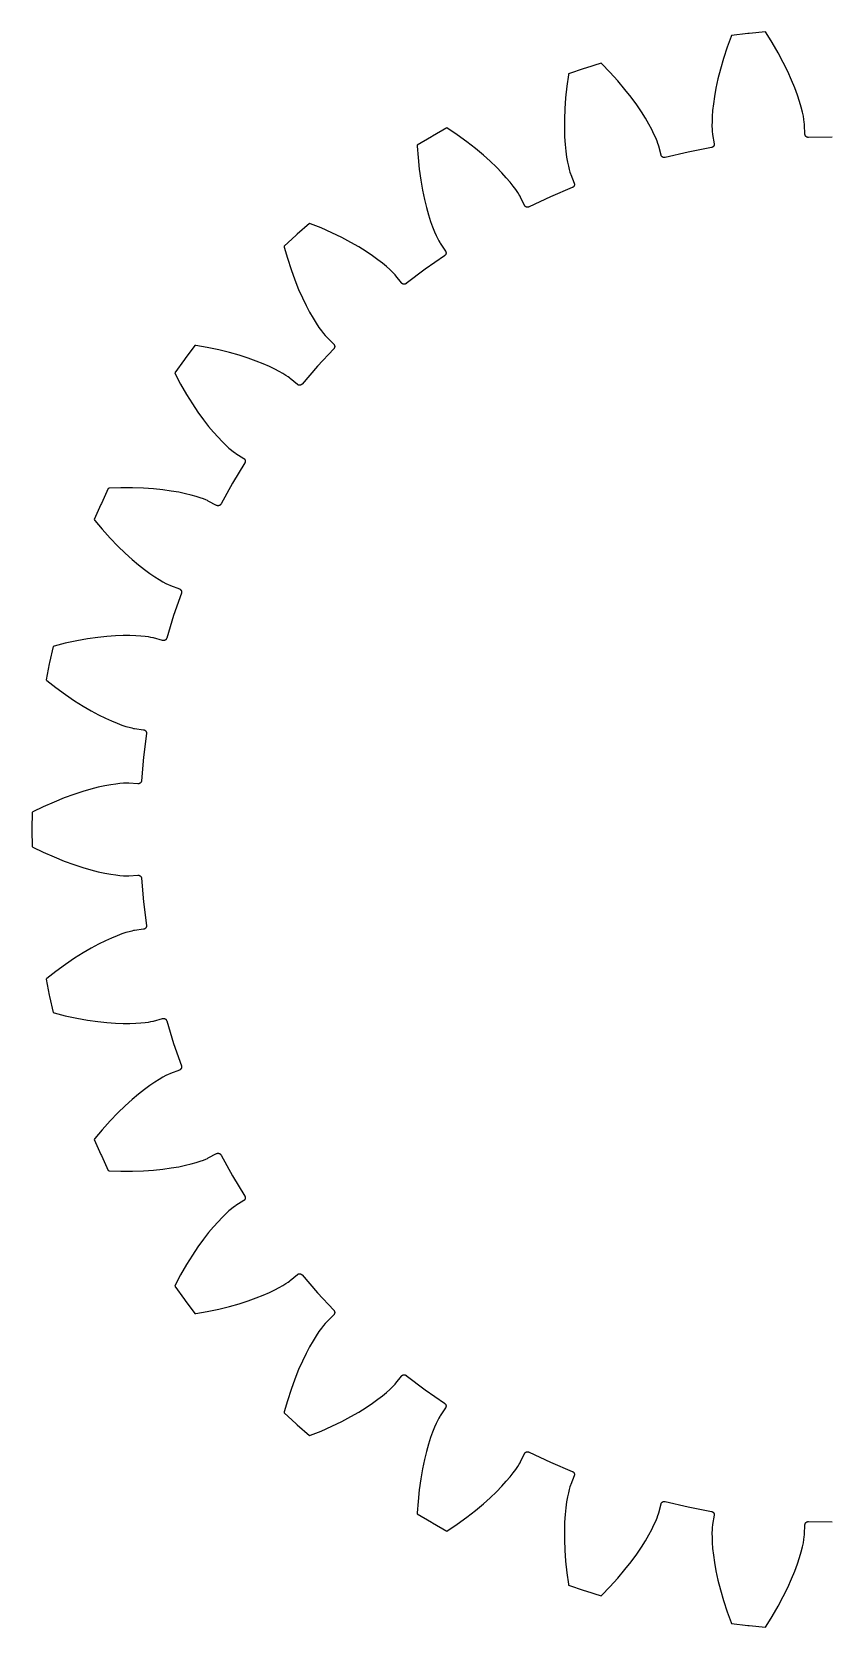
# Model space of a CAD drawing. Header units: millimetres. Extents: x -48 to 48, y -47.8 to 47.8.
# Drawn here: x -48 to 0, y -47.8 to 47.8 of the extents above; entities that cross this region are included whole.
import ezdxf

# ---------------------------------------------------------------- set-up
doc = ezdxf.new("R2010")
doc.units = ezdxf.units.MM

msp = doc.modelspace()

# ---------------------------------------------------------------- linework, layer by layer
msp.add_lwpolyline([(0.001, 41.529), (-0.001, 41.529), (-1.421, 41.505), (-1.428, 41.505), (-1.435, 41.505), (-1.441, 41.505), (-1.447, 41.506), (-1.454, 41.506), (-1.46, 41.507), (-1.466, 41.508), (-1.472, 41.51), (-1.478, 41.511), (-1.484, 41.513), (-1.49, 41.515), (-1.496, 41.517), (-1.502, 41.519), (-1.508, 41.522), (-1.514, 41.524), (-1.52, 41.527), (-1.526, 41.531), (-1.532, 41.534), (-1.537, 41.537), (-1.542, 41.54), (-1.547, 41.544), (-1.552, 41.548), (-1.557, 41.552), (-1.562, 41.557), (-1.567, 41.561), (-1.571, 41.565), (-1.575, 41.569), (-1.579, 41.574), (-1.583, 41.579), (-1.588, 41.584), (-1.591, 41.589), (-1.594, 41.593), (-1.597, 41.598), (-1.6, 41.603), (-1.604, 41.609), (-1.607, 41.615), (-1.609, 41.62), (-1.611, 41.624), (-1.613, 41.63), (-1.616, 41.635), (-1.618, 41.642), (-1.619, 41.645), (-1.62, 41.649), (-1.621, 41.653), (-1.623, 41.658), (-1.624, 41.663), (-1.625, 41.669), (-1.626, 41.677), (-1.628, 41.697), (-1.65, 42.254), (-1.654, 42.307), (-1.666, 42.417), (-1.688, 42.57), (-1.725, 42.771), (-1.779, 43.02), (-1.854, 43.317), (-1.954, 43.659), (-2.081, 44.046), (-2.239, 44.475), (-2.431, 44.946), (-2.659, 45.456), (-2.928, 46.003), (-3.239, 46.586), (-3.595, 47.201), (-3.96, 47.786), (-3.998, 47.833), (-4.978, 47.741), (-5.057, 47.733), (-6.035, 47.619), (-6.062, 47.565), (-6.297, 46.917), (-6.518, 46.241), (-6.701, 45.607), (-6.85, 45.016), (-6.967, 44.469), (-7.057, 43.969), (-7.122, 43.516), (-7.166, 43.111), (-7.192, 42.756), (-7.204, 42.45), (-7.206, 42.195), (-7.199, 41.99), (-7.19, 41.837), (-7.179, 41.727), (-7.171, 41.674), (-7.077, 41.125), (-7.074, 41.105), (-7.074, 41.096), (-7.074, 41.09), (-7.074, 41.085), (-7.074, 41.08), (-7.074, 41.076), (-7.075, 41.072), (-7.075, 41.068), (-7.076, 41.061), (-7.077, 41.055), (-7.078, 41.05), (-7.079, 41.045), (-7.081, 41.04), (-7.082, 41.033), (-7.084, 41.027), (-7.086, 41.021), (-7.089, 41.016), (-7.091, 41.01), (-7.093, 41.006), (-7.096, 40.999), (-7.099, 40.994), (-7.102, 40.988), (-7.105, 40.983), (-7.109, 40.978), (-7.112, 40.974), (-7.116, 40.968), (-7.12, 40.963), (-7.124, 40.958), (-7.129, 40.953), (-7.133, 40.949), (-7.137, 40.945), (-7.142, 40.941), (-7.147, 40.936), (-7.152, 40.932), (-7.158, 40.928), (-7.163, 40.924), (-7.169, 40.92), (-7.174, 40.917), (-7.18, 40.914), (-7.185, 40.911), (-7.191, 40.908), (-7.196, 40.906), (-7.202, 40.904), (-7.208, 40.901), (-7.214, 40.9), (-7.219, 40.898), (-7.225, 40.896), (-7.232, 40.895), (-7.239, 40.893), (-8.634, 40.622), (-8.635, 40.621), (-10.02, 40.302), (-10.027, 40.301), (-10.033, 40.299), (-10.039, 40.298), (-10.045, 40.298), (-10.051, 40.297), (-10.057, 40.297), (-10.064, 40.296), (-10.07, 40.296), (-10.076, 40.297), (-10.082, 40.297), (-10.089, 40.298), (-10.095, 40.298), (-10.101, 40.299), (-10.108, 40.301), (-10.115, 40.302), (-10.121, 40.304), (-10.128, 40.306), (-10.133, 40.308), (-10.139, 40.31), (-10.145, 40.312), (-10.151, 40.315), (-10.157, 40.317), (-10.162, 40.32), (-10.168, 40.324), (-10.173, 40.327), (-10.178, 40.33), (-10.183, 40.333), (-10.188, 40.337), (-10.194, 40.341), (-10.199, 40.345), (-10.203, 40.349), (-10.207, 40.353), (-10.211, 40.357), (-10.215, 40.361), (-10.22, 40.366), (-10.224, 40.372), (-10.227, 40.376), (-10.23, 40.38), (-10.233, 40.384), (-10.237, 40.389), (-10.24, 40.395), (-10.242, 40.398), (-10.244, 40.402), (-10.246, 40.406), (-10.248, 40.41), (-10.25, 40.415), (-10.253, 40.421), (-10.256, 40.428), (-10.262, 40.448), (-10.399, 40.988), (-10.414, 41.039), (-10.448, 41.144), (-10.502, 41.288), (-10.58, 41.478), (-10.685, 41.71), (-10.82, 41.985), (-10.988, 42.299), (-11.193, 42.651), (-11.437, 43.038), (-11.722, 43.459), (-12.052, 43.91), (-12.428, 44.389), (-12.853, 44.894), (-13.33, 45.422), (-13.809, 45.918), (-13.856, 45.957), (-14.795, 45.663), (-14.87, 45.638), (-15.803, 45.324), (-15.818, 45.265), (-15.914, 44.582), (-15.99, 43.875), (-16.037, 43.217), (-16.059, 42.608), (-16.061, 42.049), (-16.044, 41.541), (-16.014, 41.084), (-15.973, 40.679), (-15.925, 40.326), (-15.873, 40.025), (-15.821, 39.775), (-15.772, 39.576), (-15.731, 39.427), (-15.697, 39.322), (-15.679, 39.272), (-15.472, 38.755), (-15.466, 38.736), (-15.464, 38.728), (-15.462, 38.721), (-15.461, 38.716), (-15.461, 38.711), (-15.46, 38.707), (-15.46, 38.703), (-15.459, 38.7), (-15.459, 38.693), (-15.458, 38.687), (-15.458, 38.681), (-15.458, 38.676), (-15.458, 38.671), (-15.459, 38.664), (-15.46, 38.657), (-15.46, 38.651), (-15.461, 38.646), (-15.462, 38.64), (-15.463, 38.635), (-15.465, 38.628), (-15.467, 38.622), (-15.469, 38.616), (-15.471, 38.61), (-15.473, 38.605), (-15.475, 38.6), (-15.478, 38.593), (-15.481, 38.587), (-15.484, 38.582), (-15.487, 38.576), (-15.491, 38.571), (-15.494, 38.566), (-15.498, 38.561), (-15.502, 38.556), (-15.506, 38.55), (-15.511, 38.545), (-15.515, 38.54), (-15.52, 38.536), (-15.524, 38.531), (-15.529, 38.527), (-15.534, 38.523), (-15.539, 38.519), (-15.544, 38.516), (-15.549, 38.512), (-15.554, 38.509), (-15.56, 38.506), (-15.565, 38.503), (-15.57, 38.5), (-15.576, 38.497), (-15.583, 38.495), (-16.891, 37.939), (-16.892, 37.938), (-18.18, 37.338), (-18.186, 37.335), (-18.193, 37.333), (-18.198, 37.33), (-18.204, 37.329), (-18.21, 37.327), (-18.216, 37.325), (-18.222, 37.324), (-18.228, 37.322), (-18.234, 37.321), (-18.24, 37.32), (-18.247, 37.319), (-18.253, 37.319), (-18.259, 37.319), (-18.266, 37.318), (-18.273, 37.318), (-18.28, 37.319), (-18.287, 37.319), (-18.292, 37.32), (-18.298, 37.321), (-18.305, 37.322), (-18.311, 37.323), (-18.317, 37.325), (-18.324, 37.326), (-18.33, 37.329), (-18.335, 37.33), (-18.341, 37.332), (-18.347, 37.335), (-18.352, 37.337), (-18.358, 37.34), (-18.364, 37.343), (-18.369, 37.346), (-18.374, 37.349), (-18.378, 37.352), (-18.384, 37.356), (-18.389, 37.359), (-18.394, 37.364), (-18.398, 37.367), (-18.402, 37.37), (-18.406, 37.374), (-18.411, 37.379), (-18.415, 37.383), (-18.418, 37.386), (-18.42, 37.389), (-18.423, 37.392), (-18.426, 37.396), (-18.429, 37.4), (-18.433, 37.406), (-18.437, 37.413), (-18.447, 37.43), (-18.693, 37.93), (-18.719, 37.977), (-18.774, 38.072), (-18.857, 38.203), (-18.972, 38.372), (-19.123, 38.578), (-19.313, 38.818), (-19.543, 39.09), (-19.816, 39.391), (-20.135, 39.72), (-20.502, 40.072), (-20.918, 40.445), (-21.386, 40.835), (-21.907, 41.241), (-22.482, 41.658), (-23.054, 42.044), (-23.108, 42.072), (-23.966, 41.589), (-24.034, 41.549), (-24.881, 41.048), (-24.884, 40.987), (-24.836, 40.299), (-24.762, 39.592), (-24.672, 38.938), (-24.567, 38.338), (-24.452, 37.791), (-24.331, 37.297), (-24.206, 36.857), (-24.082, 36.469), (-23.961, 36.134), (-23.848, 35.85), (-23.745, 35.616), (-23.656, 35.432), (-23.584, 35.295), (-23.53, 35.199), (-23.502, 35.154), (-23.192, 34.691), (-23.182, 34.674), (-23.178, 34.666), (-23.175, 34.66), (-23.173, 34.655), (-23.171, 34.651), (-23.17, 34.647), (-23.169, 34.643), (-23.167, 34.64), (-23.165, 34.633), (-23.164, 34.627), (-23.163, 34.622), (-23.162, 34.617), (-23.161, 34.612), (-23.16, 34.605), (-23.159, 34.598), (-23.159, 34.592), (-23.158, 34.586), (-23.158, 34.581), (-23.158, 34.576), (-23.158, 34.569), (-23.159, 34.562), (-23.16, 34.556), (-23.16, 34.55), (-23.161, 34.544), (-23.162, 34.539), (-23.164, 34.532), (-23.166, 34.525), (-23.167, 34.519), (-23.169, 34.513), (-23.172, 34.507), (-23.174, 34.502), (-23.176, 34.496), (-23.179, 34.49), (-23.182, 34.484), (-23.186, 34.478), (-23.189, 34.472), (-23.193, 34.467), (-23.196, 34.462), (-23.2, 34.457), (-23.204, 34.452), (-23.208, 34.447), (-23.212, 34.442), (-23.217, 34.438), (-23.221, 34.434), (-23.225, 34.43), (-23.23, 34.426), (-23.235, 34.422), (-23.24, 34.418), (-23.246, 34.413), (-24.41, 33.598), (-24.411, 33.597), (-25.546, 32.742), (-25.551, 32.738), (-25.557, 32.734), (-25.562, 32.731), (-25.567, 32.728), (-25.573, 32.725), (-25.578, 32.722), (-25.584, 32.719), (-25.589, 32.717), (-25.595, 32.715), (-25.601, 32.712), (-25.607, 32.71), (-25.613, 32.708), (-25.619, 32.707), (-25.626, 32.705), (-25.632, 32.704), (-25.639, 32.703), (-25.646, 32.702), (-25.652, 32.701), (-25.658, 32.701), (-25.664, 32.701), (-25.671, 32.701), (-25.677, 32.701), (-25.684, 32.701), (-25.691, 32.702), (-25.696, 32.702), (-25.702, 32.703), (-25.708, 32.704), (-25.714, 32.706), (-25.72, 32.707), (-25.727, 32.709), (-25.732, 32.711), (-25.737, 32.713), (-25.743, 32.715), (-25.748, 32.717), (-25.754, 32.72), (-25.761, 32.723), (-25.765, 32.725), (-25.77, 32.728), (-25.774, 32.731), (-25.78, 32.734), (-25.785, 32.738), (-25.788, 32.74), (-25.791, 32.742), (-25.795, 32.745), (-25.798, 32.748), (-25.802, 32.752), (-25.807, 32.756), (-25.813, 32.762), (-25.826, 32.777), (-26.171, 33.214), (-26.206, 33.255), (-26.28, 33.337), (-26.387, 33.447), (-26.535, 33.589), (-26.726, 33.759), (-26.961, 33.954), (-27.243, 34.173), (-27.573, 34.411), (-27.953, 34.665), (-28.385, 34.934), (-28.87, 35.212), (-29.409, 35.497), (-30.002, 35.785), (-30.652, 36.073), (-31.292, 36.332), (-31.35, 36.348), (-32.089, 35.697), (-32.148, 35.644), (-32.872, 34.978), (-32.862, 34.918), (-32.671, 34.255), (-32.453, 33.579), (-32.228, 32.958), (-32.001, 32.392), (-31.775, 31.881), (-31.554, 31.424), (-31.34, 31.019), (-31.138, 30.666), (-30.95, 30.363), (-30.78, 30.108), (-30.631, 29.901), (-30.506, 29.739), (-30.407, 29.621), (-30.334, 29.538), (-30.297, 29.499), (-29.898, 29.111), (-29.884, 29.096), (-29.879, 29.09), (-29.875, 29.085), (-29.872, 29.08), (-29.869, 29.076), (-29.867, 29.073), (-29.865, 29.069), (-29.863, 29.066), (-29.86, 29.06), (-29.857, 29.055), (-29.855, 29.049), (-29.853, 29.045), (-29.851, 29.04), (-29.848, 29.033), (-29.846, 29.027), (-29.845, 29.021), (-29.843, 29.016), (-29.842, 29.01), (-29.841, 29.005), (-29.84, 28.998), (-29.839, 28.992), (-29.838, 28.986), (-29.838, 28.98), (-29.837, 28.974), (-29.837, 28.968), (-29.837, 28.961), (-29.838, 28.955), (-29.838, 28.948), (-29.839, 28.942), (-29.84, 28.936), (-29.841, 28.93), (-29.842, 28.924), (-29.844, 28.917), (-29.845, 28.91), (-29.847, 28.904), (-29.85, 28.898), (-29.852, 28.892), (-29.854, 28.886), (-29.857, 28.88), (-29.86, 28.874), (-29.863, 28.869), (-29.866, 28.864), (-29.869, 28.858), (-29.873, 28.853), (-29.876, 28.848), (-29.88, 28.844), (-29.884, 28.839), (-29.888, 28.834), (-29.893, 28.828), (-30.862, 27.789), (-30.863, 27.788), (-31.795, 26.716), (-31.8, 26.71), (-31.805, 26.705), (-31.809, 26.701), (-31.813, 26.697), (-31.818, 26.693), (-31.822, 26.689), (-31.827, 26.685), (-31.832, 26.682), (-31.837, 26.678), (-31.843, 26.675), (-31.848, 26.671), (-31.854, 26.668), (-31.86, 26.665), (-31.866, 26.663), (-31.872, 26.66), (-31.878, 26.657), (-31.885, 26.655), (-31.89, 26.653), (-31.896, 26.652), (-31.902, 26.65), (-31.908, 26.649), (-31.915, 26.648), (-31.921, 26.647), (-31.928, 26.646), (-31.934, 26.645), (-31.94, 26.645), (-31.946, 26.645), (-31.952, 26.645), (-31.959, 26.645), (-31.965, 26.645), (-31.971, 26.646), (-31.976, 26.647), (-31.982, 26.648), (-31.988, 26.649), (-31.994, 26.65), (-32.001, 26.652), (-32.006, 26.653), (-32.011, 26.655), (-32.016, 26.657), (-32.022, 26.659), (-32.028, 26.661), (-32.032, 26.663), (-32.035, 26.664), (-32.039, 26.666), (-32.043, 26.669), (-32.048, 26.671), (-32.054, 26.674), (-32.06, 26.679), (-32.076, 26.691), (-32.505, 27.047), (-32.547, 27.08), (-32.637, 27.145), (-32.765, 27.23), (-32.939, 27.338), (-33.161, 27.464), (-33.431, 27.607), (-33.752, 27.762), (-34.125, 27.926), (-34.55, 28.096), (-35.028, 28.269), (-35.56, 28.44), (-36.146, 28.607), (-36.787, 28.765), (-37.482, 28.912), (-38.162, 29.032), (-38.222, 29.036), (-38.81, 28.246), (-38.856, 28.182), (-39.426, 27.379), (-39.404, 27.323), (-39.079, 26.713), (-38.725, 26.097), (-38.376, 25.537), (-38.037, 25.031), (-37.709, 24.578), (-37.397, 24.177), (-37.104, 23.825), (-36.833, 23.522), (-36.586, 23.264), (-36.367, 23.051), (-36.178, 22.879), (-36.022, 22.747), (-35.901, 22.651), (-35.812, 22.586), (-35.768, 22.556), (-35.297, 22.259), (-35.28, 22.247), (-35.274, 22.242), (-35.269, 22.238), (-35.265, 22.234), (-35.262, 22.231), (-35.259, 22.228), (-35.256, 22.225), (-35.254, 22.222), (-35.249, 22.217), (-35.246, 22.212), (-35.242, 22.208), (-35.239, 22.203), (-35.236, 22.199), (-35.233, 22.193), (-35.229, 22.188), (-35.226, 22.182), (-35.224, 22.177), (-35.221, 22.172), (-35.219, 22.167), (-35.217, 22.161), (-35.214, 22.155), (-35.212, 22.149), (-35.211, 22.143), (-35.209, 22.137), (-35.208, 22.132), (-35.207, 22.125), (-35.206, 22.118), (-35.205, 22.112), (-35.204, 22.105), (-35.204, 22.099), (-35.203, 22.093), (-35.203, 22.087), (-35.204, 22.08), (-35.204, 22.074), (-35.205, 22.067), (-35.205, 22.06), (-35.207, 22.054), (-35.208, 22.048), (-35.209, 22.041), (-35.211, 22.035), (-35.212, 22.029), (-35.214, 22.023), (-35.217, 22.018), (-35.219, 22.012), (-35.221, 22.006), (-35.224, 22.001), (-35.226, 21.996), (-35.23, 21.989), (-35.233, 21.983), (-35.965, 20.765), (-35.966, 20.764), (-36.655, 19.521), (-36.658, 19.515), (-36.662, 19.509), (-36.665, 19.504), (-36.669, 19.499), (-36.672, 19.494), (-36.676, 19.49), (-36.68, 19.485), (-36.684, 19.48), (-36.688, 19.476), (-36.693, 19.471), (-36.698, 19.467), (-36.702, 19.463), (-36.707, 19.459), (-36.713, 19.455), (-36.718, 19.451), (-36.724, 19.447), (-36.73, 19.443), (-36.735, 19.44), (-36.74, 19.438), (-36.746, 19.435), (-36.752, 19.432), (-36.758, 19.43), (-36.764, 19.427), (-36.77, 19.425), (-36.776, 19.424), (-36.782, 19.422), (-36.787, 19.421), (-36.794, 19.419), (-36.8, 19.418), (-36.807, 19.417), (-36.812, 19.417), (-36.818, 19.416), (-36.823, 19.416), (-36.83, 19.416), (-36.836, 19.416), (-36.843, 19.416), (-36.848, 19.416), (-36.853, 19.417), (-36.859, 19.417), (-36.865, 19.418), (-36.872, 19.42), (-36.875, 19.42), (-36.879, 19.421), (-36.883, 19.422), (-36.888, 19.424), (-36.893, 19.425), (-36.899, 19.427), (-36.907, 19.43), (-36.925, 19.439), (-37.418, 19.698), (-37.466, 19.722), (-37.567, 19.766), (-37.71, 19.823), (-37.903, 19.892), (-38.146, 19.97), (-38.441, 20.053), (-38.787, 20.138), (-39.185, 20.221), (-39.636, 20.299), (-40.14, 20.368), (-40.696, 20.425), (-41.304, 20.466), (-41.964, 20.488), (-42.674, 20.487), (-43.364, 20.463), (-43.424, 20.454), (-43.834, 19.56), (-43.866, 19.487), (-44.257, 18.584), (-44.223, 18.533), (-43.78, 18.005), (-43.305, 17.476), (-42.847, 17), (-42.41, 16.576), (-41.995, 16.201), (-41.607, 15.873), (-41.247, 15.59), (-40.919, 15.35), (-40.624, 15.149), (-40.365, 14.986), (-40.145, 14.857), (-39.964, 14.76), (-39.826, 14.692), (-39.726, 14.646), (-39.676, 14.626), (-39.153, 14.434), (-39.135, 14.426), (-39.128, 14.422), (-39.122, 14.419), (-39.117, 14.416), (-39.113, 14.413), (-39.11, 14.411), (-39.107, 14.409), (-39.104, 14.407), (-39.098, 14.403), (-39.093, 14.399), (-39.089, 14.395), (-39.085, 14.391), (-39.082, 14.388), (-39.077, 14.383), (-39.072, 14.378), (-39.068, 14.373), (-39.065, 14.369), (-39.061, 14.364), (-39.058, 14.36), (-39.055, 14.354), (-39.051, 14.349), (-39.048, 14.343), (-39.045, 14.338), (-39.042, 14.333), (-39.04, 14.328), (-39.037, 14.321), (-39.035, 14.315), (-39.033, 14.309), (-39.031, 14.303), (-39.029, 14.297), (-39.028, 14.291), (-39.026, 14.285), (-39.025, 14.279), (-39.024, 14.272), (-39.023, 14.265), (-39.023, 14.259), (-39.022, 14.252), (-39.022, 14.246), (-39.022, 14.239), (-39.023, 14.233), (-39.023, 14.227), (-39.024, 14.221), (-39.025, 14.215), (-39.026, 14.209), (-39.027, 14.203), (-39.028, 14.197), (-39.03, 14.191), (-39.032, 14.184), (-39.034, 14.178), (-39.496, 12.834), (-39.497, 12.832), (-39.913, 11.474), (-39.915, 11.467), (-39.917, 11.46), (-39.919, 11.455), (-39.921, 11.449), (-39.924, 11.444), (-39.927, 11.438), (-39.93, 11.433), (-39.933, 11.428), (-39.936, 11.422), (-39.939, 11.417), (-39.943, 11.412), (-39.947, 11.407), (-39.951, 11.402), (-39.955, 11.397), (-39.96, 11.392), (-39.965, 11.387), (-39.97, 11.382), (-39.974, 11.378), (-39.979, 11.374), (-39.984, 11.37), (-39.989, 11.367), (-39.994, 11.363), (-40, 11.359), (-40.006, 11.356), (-40.011, 11.353), (-40.016, 11.35), (-40.021, 11.348), (-40.027, 11.345), (-40.033, 11.343), (-40.04, 11.34), (-40.045, 11.339), (-40.05, 11.337), (-40.056, 11.336), (-40.062, 11.334), (-40.068, 11.333), (-40.075, 11.332), (-40.08, 11.331), (-40.085, 11.33), (-40.091, 11.33), (-40.097, 11.329), (-40.103, 11.329), (-40.107, 11.329), (-40.111, 11.329), (-40.115, 11.329), (-40.12, 11.33), (-40.126, 11.33), (-40.132, 11.331), (-40.14, 11.332), (-40.16, 11.337), (-40.696, 11.488), (-40.748, 11.501), (-40.856, 11.523), (-41.008, 11.549), (-41.211, 11.577), (-41.465, 11.602), (-41.77, 11.622), (-42.126, 11.633), (-42.533, 11.632), (-42.991, 11.614), (-43.497, 11.577), (-44.053, 11.518), (-44.656, 11.432), (-45.306, 11.316), (-46.001, 11.167), (-46.671, 11), (-46.728, 10.979), (-46.943, 10.018), (-46.959, 9.941), (-47.153, 8.976), (-47.11, 8.933), (-46.566, 8.509), (-45.992, 8.09), (-45.445, 7.72), (-44.929, 7.396), (-44.446, 7.115), (-43.998, 6.876), (-43.587, 6.674), (-43.216, 6.507), (-42.886, 6.372), (-42.599, 6.266), (-42.356, 6.186), (-42.16, 6.129), (-42.011, 6.091), (-41.903, 6.067), (-41.85, 6.058), (-41.299, 5.978), (-41.279, 5.974), (-41.271, 5.972), (-41.265, 5.97), (-41.26, 5.968), (-41.255, 5.966), (-41.251, 5.965), (-41.248, 5.963), (-41.244, 5.962), (-41.238, 5.959), (-41.233, 5.956), (-41.228, 5.953), (-41.223, 5.951), (-41.219, 5.948), (-41.213, 5.944), (-41.208, 5.94), (-41.203, 5.937), (-41.199, 5.933), (-41.194, 5.929), (-41.19, 5.926), (-41.186, 5.921), (-41.181, 5.916), (-41.177, 5.912), (-41.173, 5.907), (-41.169, 5.902), (-41.166, 5.898), (-41.162, 5.892), (-41.158, 5.887), (-41.155, 5.881), (-41.152, 5.876), (-41.149, 5.87), (-41.146, 5.865), (-41.144, 5.859), (-41.141, 5.853), (-41.139, 5.846), (-41.136, 5.84), (-41.135, 5.834), (-41.133, 5.827), (-41.131, 5.821), (-41.13, 5.815), (-41.129, 5.809), (-41.128, 5.803), (-41.128, 5.796), (-41.127, 5.79), (-41.127, 5.784), (-41.127, 5.778), (-41.127, 5.772), (-41.127, 5.766), (-41.128, 5.759), (-41.129, 5.752), (-41.301, 4.342), (-41.302, 4.34), (-41.426, 2.925), (-41.427, 2.918), (-41.427, 2.911), (-41.428, 2.905), (-41.43, 2.899), (-41.431, 2.893), (-41.432, 2.887), (-41.434, 2.881), (-41.436, 2.875), (-41.438, 2.869), (-41.44, 2.864), (-41.443, 2.858), (-41.446, 2.852), (-41.449, 2.846), (-41.452, 2.84), (-41.455, 2.835), (-41.459, 2.829), (-41.463, 2.823), (-41.466, 2.818), (-41.47, 2.814), (-41.474, 2.809), (-41.478, 2.804), (-41.483, 2.799), (-41.487, 2.795), (-41.492, 2.79), (-41.497, 2.786), (-41.501, 2.782), (-41.506, 2.779), (-41.511, 2.775), (-41.517, 2.771), (-41.522, 2.768), (-41.527, 2.765), (-41.532, 2.762), (-41.537, 2.76), (-41.543, 2.757), (-41.549, 2.755), (-41.555, 2.752), (-41.56, 2.75), (-41.565, 2.749), (-41.57, 2.747), (-41.576, 2.745), (-41.583, 2.744), (-41.586, 2.743), (-41.59, 2.742), (-41.594, 2.741), (-41.599, 2.741), (-41.604, 2.74), (-41.611, 2.74), (-41.619, 2.739), (-41.639, 2.739), (-42.195, 2.776), (-42.248, 2.778), (-42.359, 2.777), (-42.513, 2.771), (-42.717, 2.755), (-42.971, 2.728), (-43.273, 2.684), (-43.624, 2.62), (-44.022, 2.534), (-44.466, 2.422), (-44.954, 2.281), (-45.485, 2.107), (-46.057, 1.897), (-46.669, 1.649), (-47.318, 1.359), (-47.938, 1.057), (-47.989, 1.024), (-48, 0.04), (-48, -0.04), (-47.989, -1.024), (-47.938, -1.057), (-47.318, -1.359), (-46.669, -1.649), (-46.057, -1.897), (-45.485, -2.107), (-44.954, -2.281), (-44.466, -2.422), (-44.022, -2.534), (-43.624, -2.62), (-43.273, -2.684), (-42.971, -2.728), (-42.717, -2.755), (-42.513, -2.771), (-42.359, -2.777), (-42.248, -2.778), (-42.195, -2.776), (-41.639, -2.739), (-41.619, -2.739), (-41.611, -2.74), (-41.604, -2.74), (-41.599, -2.741), (-41.594, -2.741), (-41.59, -2.742), (-41.586, -2.743), (-41.583, -2.744), (-41.576, -2.745), (-41.57, -2.747), (-41.565, -2.749), (-41.56, -2.75), (-41.555, -2.752), (-41.549, -2.755), (-41.543, -2.757), (-41.537, -2.76), (-41.532, -2.762), (-41.527, -2.765), (-41.522, -2.768), (-41.517, -2.771), (-41.511, -2.775), (-41.506, -2.779), (-41.501, -2.782), (-41.497, -2.786), (-41.492, -2.79), (-41.487, -2.795), (-41.483, -2.799), (-41.478, -2.804), (-41.474, -2.809), (-41.47, -2.814), (-41.466, -2.818), (-41.463, -2.823), (-41.459, -2.829), (-41.455, -2.835), (-41.452, -2.84), (-41.449, -2.846), (-41.446, -2.852), (-41.443, -2.858), (-41.44, -2.864), (-41.438, -2.869), (-41.436, -2.875), (-41.434, -2.881), (-41.432, -2.887), (-41.431, -2.893), (-41.43, -2.899), (-41.428, -2.905), (-41.427, -2.911), (-41.427, -2.918), (-41.426, -2.925), (-41.302, -4.34), (-41.301, -4.342), (-41.129, -5.752), (-41.128, -5.759), (-41.127, -5.766), (-41.127, -5.772), (-41.127, -5.778), (-41.127, -5.784), (-41.127, -5.79), (-41.128, -5.796), (-41.128, -5.803), (-41.129, -5.809), (-41.13, -5.815), (-41.131, -5.821), (-41.133, -5.827), (-41.135, -5.834), (-41.136, -5.84), (-41.139, -5.846), (-41.141, -5.853), (-41.144, -5.859), (-41.146, -5.865), (-41.149, -5.87), (-41.152, -5.876), (-41.155, -5.881), (-41.158, -5.887), (-41.162, -5.892), (-41.166, -5.898), (-41.169, -5.902), (-41.173, -5.907), (-41.177, -5.912), (-41.181, -5.916), (-41.186, -5.921), (-41.19, -5.926), (-41.194, -5.929), (-41.199, -5.933), (-41.203, -5.937), (-41.208, -5.94), (-41.213, -5.944), (-41.219, -5.948), (-41.223, -5.951), (-41.228, -5.953), (-41.233, -5.956), (-41.238, -5.959), (-41.244, -5.962), (-41.248, -5.963), (-41.251, -5.965), (-41.255, -5.966), (-41.26, -5.968), (-41.265, -5.97), (-41.271, -5.972), (-41.279, -5.974), (-41.299, -5.978), (-41.85, -6.058), (-41.903, -6.067), (-42.011, -6.091), (-42.16, -6.129), (-42.356, -6.186), (-42.599, -6.266), (-42.886, -6.372), (-43.216, -6.507), (-43.587, -6.674), (-43.998, -6.876), (-44.446, -7.115), (-44.929, -7.396), (-45.445, -7.72), (-45.992, -8.09), (-46.566, -8.509), (-47.11, -8.933), (-47.153, -8.976), (-46.959, -9.941), (-46.943, -10.018), (-46.728, -10.979), (-46.671, -11), (-46.001, -11.167), (-45.306, -11.316), (-44.656, -11.432), (-44.053, -11.518), (-43.497, -11.577), (-42.991, -11.614), (-42.533, -11.632), (-42.126, -11.633), (-41.77, -11.622), (-41.465, -11.602), (-41.211, -11.577), (-41.008, -11.549), (-40.856, -11.523), (-40.748, -11.501), (-40.696, -11.488), (-40.16, -11.337), (-40.14, -11.332), (-40.132, -11.331), (-40.126, -11.33), (-40.12, -11.33), (-40.115, -11.329), (-40.111, -11.329), (-40.107, -11.329), (-40.103, -11.329), (-40.097, -11.329), (-40.091, -11.33), (-40.085, -11.33), (-40.08, -11.331), (-40.075, -11.332), (-40.068, -11.333), (-40.062, -11.334), (-40.056, -11.336), (-40.05, -11.337), (-40.045, -11.339), (-40.04, -11.34), (-40.033, -11.343), (-40.027, -11.345), (-40.021, -11.348), (-40.016, -11.35), (-40.011, -11.353), (-40.006, -11.356), (-40, -11.359), (-39.994, -11.363), (-39.989, -11.367), (-39.984, -11.37), (-39.979, -11.374), (-39.974, -11.378), (-39.97, -11.382), (-39.965, -11.387), (-39.96, -11.392), (-39.955, -11.397), (-39.951, -11.402), (-39.947, -11.407), (-39.943, -11.412), (-39.939, -11.417), (-39.936, -11.422), (-39.933, -11.428), (-39.93, -11.433), (-39.927, -11.438), (-39.924, -11.444), (-39.921, -11.449), (-39.919, -11.455), (-39.917, -11.46), (-39.915, -11.467), (-39.913, -11.474), (-39.497, -12.832), (-39.496, -12.834), (-39.034, -14.178), (-39.032, -14.184), (-39.03, -14.191), (-39.028, -14.197), (-39.027, -14.203), (-39.026, -14.209), (-39.025, -14.215), (-39.024, -14.221), (-39.023, -14.227), (-39.023, -14.233), (-39.022, -14.239), (-39.022, -14.246), (-39.022, -14.252), (-39.023, -14.259), (-39.023, -14.265), (-39.024, -14.272), (-39.025, -14.279), (-39.026, -14.285), (-39.028, -14.291), (-39.029, -14.297), (-39.031, -14.303), (-39.033, -14.309), (-39.035, -14.315), (-39.037, -14.321), (-39.04, -14.328), (-39.042, -14.333), (-39.045, -14.338), (-39.048, -14.343), (-39.051, -14.349), (-39.055, -14.354), (-39.058, -14.36), (-39.061, -14.364), (-39.065, -14.369), (-39.068, -14.373), (-39.072, -14.378), (-39.077, -14.383), (-39.082, -14.388), (-39.085, -14.391), (-39.089, -14.395), (-39.093, -14.399), (-39.098, -14.403), (-39.104, -14.407), (-39.107, -14.409), (-39.11, -14.411), (-39.113, -14.413), (-39.117, -14.416), (-39.122, -14.419), (-39.128, -14.422), (-39.135, -14.426), (-39.153, -14.434), (-39.676, -14.626), (-39.726, -14.646), (-39.826, -14.692), (-39.964, -14.76), (-40.145, -14.857), (-40.365, -14.986), (-40.624, -15.149), (-40.919, -15.35), (-41.247, -15.59), (-41.607, -15.873), (-41.995, -16.201), (-42.41, -16.576), (-42.847, -17), (-43.305, -17.476), (-43.78, -18.005), (-44.223, -18.533), (-44.257, -18.584), (-43.866, -19.487), (-43.834, -19.56), (-43.424, -20.454), (-43.364, -20.463), (-42.674, -20.487), (-41.964, -20.488), (-41.304, -20.466), (-40.696, -20.425), (-40.14, -20.368), (-39.636, -20.299), (-39.185, -20.221), (-38.787, -20.138), (-38.441, -20.053), (-38.146, -19.97), (-37.903, -19.892), (-37.71, -19.823), (-37.567, -19.766), (-37.466, -19.722), (-37.418, -19.698), (-36.925, -19.439), (-36.907, -19.43), (-36.899, -19.427), (-36.893, -19.425), (-36.888, -19.424), (-36.883, -19.422), (-36.879, -19.421), (-36.875, -19.42), (-36.872, -19.42), (-36.865, -19.418), (-36.859, -19.417), (-36.853, -19.417), (-36.848, -19.416), (-36.843, -19.416), (-36.836, -19.416), (-36.83, -19.416), (-36.823, -19.416), (-36.818, -19.416), (-36.812, -19.417), (-36.807, -19.417), (-36.8, -19.418), (-36.794, -19.419), (-36.787, -19.421), (-36.782, -19.422), (-36.776, -19.424), (-36.77, -19.425), (-36.764, -19.427), (-36.758, -19.43), (-36.752, -19.432), (-36.746, -19.435), (-36.74, -19.438), (-36.735, -19.44), (-36.73, -19.443), (-36.724, -19.447), (-36.718, -19.451), (-36.713, -19.455), (-36.707, -19.459), (-36.702, -19.463), (-36.698, -19.467), (-36.693, -19.471), (-36.688, -19.476), (-36.684, -19.48), (-36.68, -19.485), (-36.676, -19.49), (-36.672, -19.494), (-36.669, -19.499), (-36.665, -19.504), (-36.662, -19.509), (-36.658, -19.515), (-36.655, -19.521), (-35.966, -20.764), (-35.965, -20.765), (-35.233, -21.983), (-35.23, -21.989), (-35.226, -21.996), (-35.224, -22.001), (-35.221, -22.006), (-35.219, -22.012), (-35.217, -22.018), (-35.214, -22.023), (-35.212, -22.029), (-35.211, -22.035), (-35.209, -22.041), (-35.208, -22.048), (-35.207, -22.054), (-35.205, -22.06), (-35.205, -22.067), (-35.204, -22.074), (-35.204, -22.08), (-35.203, -22.087), (-35.203, -22.093), (-35.204, -22.099), (-35.204, -22.105), (-35.205, -22.112), (-35.206, -22.118), (-35.207, -22.125), (-35.208, -22.132), (-35.209, -22.137), (-35.211, -22.143), (-35.212, -22.149), (-35.214, -22.155), (-35.217, -22.161), (-35.219, -22.167), (-35.221, -22.172), (-35.224, -22.177), (-35.226, -22.182), (-35.229, -22.188), (-35.233, -22.193), (-35.236, -22.199), (-35.239, -22.203), (-35.242, -22.208), (-35.246, -22.212), (-35.249, -22.217), (-35.254, -22.222), (-35.256, -22.225), (-35.259, -22.228), (-35.262, -22.231), (-35.265, -22.234), (-35.269, -22.238), (-35.274, -22.242), (-35.28, -22.247), (-35.297, -22.259), (-35.768, -22.556), (-35.812, -22.586), (-35.901, -22.651), (-36.022, -22.747), (-36.178, -22.879), (-36.367, -23.051), (-36.586, -23.264), (-36.833, -23.522), (-37.104, -23.825), (-37.397, -24.177), (-37.709, -24.578), (-38.037, -25.031), (-38.376, -25.537), (-38.725, -26.097), (-39.079, -26.713), (-39.404, -27.323), (-39.426, -27.379), (-38.856, -28.182), (-38.81, -28.246), (-38.222, -29.036), (-38.162, -29.032), (-37.482, -28.912), (-36.787, -28.765), (-36.146, -28.607), (-35.56, -28.44), (-35.028, -28.269), (-34.55, -28.096), (-34.125, -27.926), (-33.752, -27.762), (-33.431, -27.607), (-33.161, -27.464), (-32.939, -27.338), (-32.765, -27.23), (-32.637, -27.145), (-32.547, -27.08), (-32.505, -27.047), (-32.076, -26.691), (-32.06, -26.679), (-32.054, -26.674), (-32.048, -26.671), (-32.043, -26.669), (-32.039, -26.666), (-32.035, -26.664), (-32.032, -26.663), (-32.028, -26.661), (-32.022, -26.659), (-32.016, -26.657), (-32.011, -26.655), (-32.006, -26.653), (-32.001, -26.652), (-31.994, -26.65), (-31.988, -26.649), (-31.982, -26.648), (-31.976, -26.647), (-31.971, -26.646), (-31.965, -26.645), (-31.959, -26.645), (-31.952, -26.645), (-31.946, -26.645), (-31.94, -26.645), (-31.934, -26.645), (-31.928, -26.646), (-31.921, -26.647), (-31.915, -26.648), (-31.908, -26.649), (-31.902, -26.65), (-31.896, -26.652), (-31.89, -26.653), (-31.885, -26.655), (-31.878, -26.657), (-31.872, -26.66), (-31.866, -26.663), (-31.86, -26.665), (-31.854, -26.668), (-31.848, -26.671), (-31.843, -26.675), (-31.837, -26.678), (-31.832, -26.682), (-31.827, -26.685), (-31.822, -26.689), (-31.818, -26.693), (-31.813, -26.697), (-31.809, -26.701), (-31.805, -26.705), (-31.8, -26.71), (-31.795, -26.716), (-30.863, -27.788), (-30.862, -27.789), (-29.893, -28.828), (-29.888, -28.834), (-29.884, -28.839), (-29.88, -28.844), (-29.876, -28.848), (-29.873, -28.853), (-29.869, -28.858), (-29.866, -28.864), (-29.863, -28.869), (-29.86, -28.874), (-29.857, -28.88), (-29.854, -28.886), (-29.852, -28.892), (-29.85, -28.898), (-29.847, -28.904), (-29.845, -28.91), (-29.844, -28.917), (-29.842, -28.924), (-29.841, -28.93), (-29.84, -28.936), (-29.839, -28.942), (-29.838, -28.948), (-29.838, -28.955), (-29.837, -28.961), (-29.837, -28.968), (-29.837, -28.974), (-29.838, -28.98), (-29.838, -28.986), (-29.839, -28.992), (-29.84, -28.998), (-29.841, -29.005), (-29.842, -29.01), (-29.843, -29.016), (-29.845, -29.021), (-29.846, -29.027), (-29.848, -29.033), (-29.851, -29.04), (-29.853, -29.045), (-29.855, -29.049), (-29.857, -29.055), (-29.86, -29.06), (-29.863, -29.066), (-29.865, -29.069), (-29.867, -29.073), (-29.869, -29.076), (-29.872, -29.08), (-29.875, -29.085), (-29.879, -29.09), (-29.884, -29.096), (-29.898, -29.111), (-30.297, -29.499), (-30.334, -29.538), (-30.407, -29.621), (-30.506, -29.739), (-30.631, -29.901), (-30.78, -30.108), (-30.95, -30.363), (-31.138, -30.666), (-31.34, -31.019), (-31.554, -31.424), (-31.775, -31.881), (-32.001, -32.392), (-32.228, -32.958), (-32.453, -33.579), (-32.671, -34.255), (-32.862, -34.918), (-32.872, -34.978), (-32.148, -35.644), (-32.089, -35.697), (-31.35, -36.348), (-31.292, -36.332), (-30.652, -36.073), (-30.002, -35.785), (-29.409, -35.497), (-28.87, -35.212), (-28.385, -34.934), (-27.953, -34.665), (-27.573, -34.411), (-27.243, -34.173), (-26.961, -33.954), (-26.726, -33.759), (-26.535, -33.589), (-26.387, -33.447), (-26.28, -33.337), (-26.206, -33.255), (-26.171, -33.214), (-25.826, -32.777), (-25.813, -32.762), (-25.807, -32.756), (-25.802, -32.752), (-25.798, -32.748), (-25.795, -32.745), (-25.791, -32.742), (-25.788, -32.74), (-25.785, -32.738), (-25.78, -32.734), (-25.774, -32.731), (-25.77, -32.728), (-25.765, -32.725), (-25.761, -32.723), (-25.754, -32.72), (-25.748, -32.717), (-25.743, -32.715), (-25.737, -32.713), (-25.732, -32.711), (-25.727, -32.709), (-25.72, -32.707), (-25.714, -32.706), (-25.708, -32.704), (-25.702, -32.703), (-25.696, -32.702), (-25.691, -32.702), (-25.684, -32.701), (-25.677, -32.701), (-25.671, -32.701), (-25.664, -32.701), (-25.658, -32.701), (-25.652, -32.701), (-25.646, -32.702), (-25.639, -32.703), (-25.632, -32.704), (-25.626, -32.705), (-25.619, -32.707), (-25.613, -32.708), (-25.607, -32.71), (-25.601, -32.712), (-25.595, -32.715), (-25.589, -32.717), (-25.584, -32.719), (-25.578, -32.722), (-25.573, -32.725), (-25.567, -32.728), (-25.562, -32.731), (-25.557, -32.734), (-25.551, -32.738), (-25.546, -32.742), (-24.411, -33.597), (-24.41, -33.598), (-23.246, -34.413), (-23.24, -34.418), (-23.235, -34.422), (-23.23, -34.426), (-23.225, -34.43), (-23.221, -34.434), (-23.217, -34.438), (-23.212, -34.442), (-23.208, -34.447), (-23.204, -34.452), (-23.2, -34.457), (-23.196, -34.462), (-23.193, -34.467), (-23.189, -34.472), (-23.186, -34.478), (-23.182, -34.484), (-23.179, -34.49), (-23.176, -34.496), (-23.174, -34.502), (-23.172, -34.507), (-23.169, -34.513), (-23.167, -34.519), (-23.166, -34.525), (-23.164, -34.532), (-23.162, -34.539), (-23.161, -34.544), (-23.16, -34.55), (-23.16, -34.556), (-23.159, -34.562), (-23.158, -34.569), (-23.158, -34.576), (-23.158, -34.581), (-23.158, -34.586), (-23.159, -34.592), (-23.159, -34.598), (-23.16, -34.605), (-23.161, -34.612), (-23.162, -34.617), (-23.163, -34.622), (-23.164, -34.627), (-23.165, -34.633), (-23.167, -34.64), (-23.169, -34.643), (-23.17, -34.647), (-23.171, -34.651), (-23.173, -34.655), (-23.175, -34.66), (-23.178, -34.666), (-23.182, -34.674), (-23.192, -34.691), (-23.502, -35.154), (-23.53, -35.199), (-23.584, -35.295), (-23.656, -35.432), (-23.745, -35.616), (-23.848, -35.85), (-23.961, -36.134), (-24.082, -36.469), (-24.206, -36.857), (-24.331, -37.297), (-24.452, -37.791), (-24.567, -38.338), (-24.672, -38.938), (-24.762, -39.592), (-24.836, -40.299), (-24.884, -40.987), (-24.881, -41.048), (-24.034, -41.549), (-23.966, -41.589), (-23.108, -42.072), (-23.054, -42.044), (-22.482, -41.658), (-21.907, -41.241), (-21.386, -40.835), (-20.918, -40.445), (-20.502, -40.072), (-20.135, -39.72), (-19.816, -39.391), (-19.543, -39.09), (-19.313, -38.818), (-19.123, -38.578), (-18.972, -38.372), (-18.857, -38.203), (-18.774, -38.072), (-18.719, -37.977), (-18.693, -37.93), (-18.447, -37.43), (-18.437, -37.413), (-18.433, -37.406), (-18.429, -37.4), (-18.426, -37.396), (-18.423, -37.392), (-18.42, -37.389), (-18.418, -37.386), (-18.415, -37.383), (-18.411, -37.379), (-18.406, -37.374), (-18.402, -37.37), (-18.398, -37.367), (-18.394, -37.364), (-18.389, -37.359), (-18.384, -37.356), (-18.378, -37.352), (-18.374, -37.349), (-18.369, -37.346), (-18.364, -37.343), (-18.358, -37.34), (-18.352, -37.337), (-18.347, -37.335), (-18.341, -37.332), (-18.335, -37.33), (-18.33, -37.329), (-18.324, -37.326), (-18.317, -37.325), (-18.311, -37.323), (-18.305, -37.322), (-18.298, -37.321), (-18.292, -37.32), (-18.287, -37.319), (-18.28, -37.319), (-18.273, -37.318), (-18.266, -37.318), (-18.259, -37.319), (-18.253, -37.319), (-18.247, -37.319), (-18.24, -37.32), (-18.234, -37.321), (-18.228, -37.322), (-18.222, -37.324), (-18.216, -37.325), (-18.21, -37.327), (-18.204, -37.329), (-18.198, -37.33), (-18.193, -37.333), (-18.186, -37.335), (-18.18, -37.338), (-16.892, -37.938), (-16.891, -37.939), (-15.583, -38.495), (-15.576, -38.497), (-15.57, -38.5), (-15.565, -38.503), (-15.56, -38.506), (-15.554, -38.509), (-15.549, -38.512), (-15.544, -38.516), (-15.539, -38.519), (-15.534, -38.523), (-15.529, -38.527), (-15.524, -38.531), (-15.52, -38.536), (-15.515, -38.54), (-15.511, -38.545), (-15.506, -38.55), (-15.502, -38.556), (-15.498, -38.561), (-15.494, -38.566), (-15.491, -38.571), (-15.487, -38.576), (-15.484, -38.582), (-15.481, -38.587), (-15.478, -38.593), (-15.475, -38.6), (-15.473, -38.605), (-15.471, -38.61), (-15.469, -38.616), (-15.467, -38.622), (-15.465, -38.628), (-15.463, -38.635), (-15.462, -38.64), (-15.461, -38.646), (-15.46, -38.651), (-15.46, -38.657), (-15.459, -38.664), (-15.458, -38.671), (-15.458, -38.676), (-15.458, -38.681), (-15.458, -38.687), (-15.459, -38.693), (-15.459, -38.7), (-15.46, -38.703), (-15.46, -38.707), (-15.461, -38.711), (-15.461, -38.716), (-15.462, -38.721), (-15.464, -38.728), (-15.466, -38.736), (-15.472, -38.755), (-15.679, -39.272), (-15.697, -39.322), (-15.731, -39.427), (-15.772, -39.576), (-15.821, -39.775), (-15.873, -40.025), (-15.925, -40.326), (-15.973, -40.679), (-16.014, -41.084), (-16.044, -41.541), (-16.061, -42.049), (-16.059, -42.608), (-16.037, -43.217), (-15.99, -43.875), (-15.914, -44.582), (-15.818, -45.265), (-15.803, -45.324), (-14.87, -45.638), (-14.795, -45.663), (-13.856, -45.957), (-13.809, -45.918), (-13.33, -45.422), (-12.853, -44.894), (-12.428, -44.389), (-12.052, -43.91), (-11.722, -43.459), (-11.437, -43.038), (-11.193, -42.651), (-10.988, -42.299), (-10.82, -41.985), (-10.685, -41.71), (-10.58, -41.478), (-10.502, -41.288), (-10.448, -41.144), (-10.414, -41.039), (-10.399, -40.988), (-10.262, -40.448), (-10.256, -40.428), (-10.253, -40.421), (-10.25, -40.415), (-10.248, -40.41), (-10.246, -40.406), (-10.244, -40.402), (-10.242, -40.398), (-10.24, -40.395), (-10.237, -40.389), (-10.233, -40.384), (-10.23, -40.38), (-10.227, -40.376), (-10.224, -40.372), (-10.22, -40.366), (-10.215, -40.361), (-10.211, -40.357), (-10.207, -40.353), (-10.203, -40.349), (-10.199, -40.345), (-10.194, -40.341), (-10.188, -40.337), (-10.183, -40.333), (-10.178, -40.33), (-10.173, -40.327), (-10.168, -40.324), (-10.162, -40.32), (-10.157, -40.317), (-10.151, -40.315), (-10.145, -40.312), (-10.139, -40.31), (-10.133, -40.308), (-10.128, -40.306), (-10.121, -40.304), (-10.115, -40.302), (-10.108, -40.301), (-10.101, -40.299), (-10.095, -40.298), (-10.089, -40.298), (-10.082, -40.297), (-10.076, -40.297), (-10.07, -40.296), (-10.064, -40.296), (-10.057, -40.297), (-10.051, -40.297), (-10.045, -40.298), (-10.039, -40.298), (-10.033, -40.299), (-10.027, -40.301), (-10.02, -40.302), (-8.635, -40.621), (-8.634, -40.622), (-7.239, -40.893), (-7.232, -40.895), (-7.225, -40.896), (-7.219, -40.898), (-7.214, -40.9), (-7.208, -40.901), (-7.202, -40.904), (-7.196, -40.906), (-7.191, -40.908), (-7.185, -40.911), (-7.18, -40.914), (-7.174, -40.917), (-7.169, -40.92), (-7.163, -40.924), (-7.158, -40.928), (-7.152, -40.932), (-7.147, -40.936), (-7.142, -40.941), (-7.137, -40.945), (-7.133, -40.949), (-7.129, -40.953), (-7.124, -40.958), (-7.12, -40.963), (-7.116, -40.968), (-7.112, -40.974), (-7.109, -40.978), (-7.105, -40.983), (-7.102, -40.988), (-7.099, -40.994), (-7.096, -40.999), (-7.093, -41.006), (-7.091, -41.01), (-7.089, -41.016), (-7.086, -41.021), (-7.084, -41.027), (-7.082, -41.033), (-7.081, -41.04), (-7.079, -41.045), (-7.078, -41.05), (-7.077, -41.055), (-7.076, -41.061), (-7.075, -41.068), (-7.075, -41.072), (-7.074, -41.076), (-7.074, -41.08), (-7.074, -41.085), (-7.074, -41.09), (-7.074, -41.096), (-7.074, -41.105), (-7.077, -41.125), (-7.171, -41.674), (-7.179, -41.727), (-7.19, -41.837), (-7.199, -41.99), (-7.206, -42.195), (-7.204, -42.45), (-7.192, -42.756), (-7.166, -43.111), (-7.122, -43.516), (-7.057, -43.969), (-6.967, -44.469), (-6.85, -45.016), (-6.701, -45.607), (-6.518, -46.241), (-6.297, -46.917), (-6.062, -47.565), (-6.035, -47.619), (-5.057, -47.733), (-4.978, -47.741), (-3.998, -47.833), (-3.96, -47.786), (-3.595, -47.201), (-3.239, -46.586), (-2.928, -46.003), (-2.659, -45.456), (-2.431, -44.946), (-2.239, -44.475), (-2.081, -44.046), (-1.954, -43.659), (-1.854, -43.317), (-1.779, -43.02), (-1.725, -42.771), (-1.688, -42.57), (-1.666, -42.417), (-1.654, -42.307), (-1.65, -42.254), (-1.628, -41.697), (-1.626, -41.677), (-1.625, -41.669), (-1.624, -41.663), (-1.623, -41.658), (-1.621, -41.653), (-1.62, -41.649), (-1.619, -41.645), (-1.618, -41.642), (-1.616, -41.635), (-1.613, -41.63), (-1.611, -41.624), (-1.609, -41.62), (-1.607, -41.615), (-1.604, -41.609), (-1.6, -41.603), (-1.597, -41.598), (-1.594, -41.593), (-1.591, -41.589), (-1.588, -41.584), (-1.583, -41.579), (-1.579, -41.574), (-1.575, -41.569), (-1.571, -41.565), (-1.567, -41.561), (-1.562, -41.557), (-1.557, -41.552), (-1.552, -41.548), (-1.547, -41.544), (-1.542, -41.54), (-1.537, -41.537), (-1.532, -41.534), (-1.526, -41.531), (-1.52, -41.527), (-1.514, -41.524), (-1.508, -41.522), (-1.502, -41.519), (-1.496, -41.517), (-1.49, -41.515), (-1.484, -41.513), (-1.478, -41.511), (-1.472, -41.51), (-1.466, -41.508), (-1.46, -41.507), (-1.454, -41.506), (-1.447, -41.506), (-1.441, -41.505), (-1.435, -41.505), (-1.428, -41.505), (-1.421, -41.505), (-0.001, -41.529), (0.001, -41.529)])

doc.saveas('drawing.dxf')
